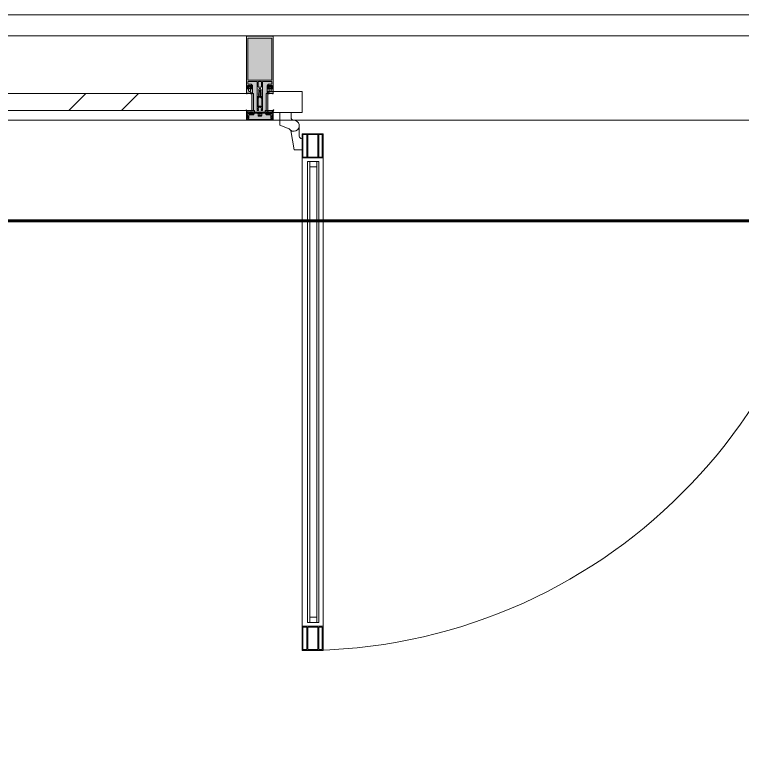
# Model space of a CAD drawing. Header units: millimetres. Extents: x -592259 to 288321, y -552984 to 293768.
# Drawn here: x 102748 to 104128, y 38580 to 39975 of the extents above; entities that cross this region are included whole.
import ezdxf

# ---------------------------------------------------------------- set-up
doc = ezdxf.new("R2010")
doc.units = ezdxf.units.MM
doc.linetypes.add('ADSK_Линия сетки', pattern=[2500, 2000, -250, 0, -250])
for name, color, linetype, lineweight in [('4.1) Штук. 3 вып', 6, 'Continuous', 60), ('4.1.1) Штук.  швы3 вып.', 6, 'Continuous', 60), ('A-DOOR-____-MCUT', 250, 'Continuous', 5), ('A-DOOR-____-OTLN', 250, 'Continuous', 5), ('A-FLOR-____-OTLN', 250, 'Continuous', 9), ('A-GLAZ-CURT-MCUT', 250, 'Continuous', 9), ('A-GLAZ-CURT-OTLN', 250, 'Continuous', 5), ('A-GLAZ-CWMG-MCUT', 250, 'Continuous', 9), ('A-GLAZ-CWMG-OTLN', 250, 'Continuous', 5), ('G-XREF-____-OTLN', 250, 'Continuous', 9), ('S-GRID-____-OTLN', 250, 'Continuous', 9)]:
    doc.layers.add(name, color=color, linetype=linetype, lineweight=lineweight)

# ---------------------------------------------------------------- blocks, each defined once
blk = doc.blocks.new('DRS_ДПУраспашная_2Ст_Прямоугольная - Н_ДО_1420х2400h 3-37074466-АР1_Маркировочный план 1 этажа С2и3')
at = {"layer": 'A-DOOR-____-MCUT'}
for p, q in [((-1020, -60), (-980, -60)), ((-1020, -1040), (-1020, -60)), ((-980, -60), (-980, -1040)), ((980, -60), (1020, -60)), ((980, -1040), (980, -60)), ((1020, -60), (1020, -1040)), ((-980, -1040), (-1020, -1040)), ((1020, -1040), (980, -1040))]:
    blk.add_line(p, q, dxfattribs=at)
at = {"layer": 'A-DOOR-____-OTLN'}
for p, q in [((-1061.9, -20), (-1040.9, -20)), ((-1061.9, -20), (-1061.9, -44.1)), ((-1040.9, -29.2), (-1040.9, -20)), ((1040.9, -29.2), (1040.9, -20)), ((1061.9, -20), (1040.9, -20)), ((1061.9, -20), (1061.9, -44.1)), ((-1044.3, -51), (-1061.9, -44.1)), ((-1041.3, -53.8), (-1034.6, -90.6)), ((-1025.2, -44.9), (-1025.2, -64.5)), ((1025.2, -44.9), (1025.2, -64.5)), ((1041.3, -53.8), (1034.6, -90.6)), ((1044.3, -51), (1061.9, -44.1)), ((-1020, -106), (-1020, -60)), ((-1020, -60), (-980, -60)), ((-1018.2, -104.3), (-1018.2, -61.7)), ((-1018.2, -61.7), (-1010.8, -61.7)), ((-1010.8, -61.7), (-1010.8, -104.3)), ((-1009, -104.3), (-1009, -61.7)), ((-1009, -61.7), (-989.8, -61.7)), ((-989.8, -61.7), (-989.8, -104.3)), ((-988, -104.3), (-988, -61.7)), ((-988, -61.7), (-982, -61.7)), ((-982, -61.7), (-982, -104.3)), ((-980, -60), (-980, -106)), ((980, -60), (980, -106)), ((1020, -60), (980, -60)), ((982, -61.7), (982, -104.3)), ((988, -61.7), (982, -61.7)), ((988, -104.3), (988, -61.7)), ((989.8, -61.7), (989.8, -104.3)), ((1009, -61.7), (989.8, -61.7)), ((1009, -104.3), (1009, -61.7)), ((1018.2, -61.7), (1010.8, -61.7)), ((1010.8, -61.7), (1010.8, -104.3)), ((1018.2, -104.3), (1018.2, -61.7)), ((1020, -106), (1020, -60)), ((-1020, -90.6), (-1034.6, -90.6)), ((1020, -90.6), (1034.6, -90.6)), ((-980, -106), (-1020, -106)), ((-1010.8, -104.3), (-1018.2, -104.3)), ((-989.8, -104.3), (-1009, -104.3)), ((-982, -104.3), (-988, -104.3)), ((980, -106), (1020, -106)), ((982, -104.3), (988, -104.3)), ((989.8, -104.3), (1009, -104.3)), ((1010.8, -104.3), (1018.2, -104.3)), ((-988, -113), (-1009.5, -113)), ((-1009.5, -113), (-1009.5, -987)), ((-1005.5, -987), (-1005.5, -113)), ((-1005.5, -123), (-992, -123)), ((-992, -987), (-992, -113)), ((-988, -987), (-988, -113)), ((988, -987), (988, -113)), ((988, -113), (1009.5, -113)), ((992, -987), (992, -113)), ((1005.5, -123), (992, -123)), ((1005.5, -987), (1005.5, -113)), ((1009.5, -113), (1009.5, -987)), ((-1009.5, -987), (-988, -987)), ((-1005.5, -977), (-992, -977)), ((1009.5, -987), (988, -987)), ((1005.5, -977), (992, -977)), ((-980, -994), (-1020, -994)), ((-1020, -1040), (-1020, -994)), ((-1018.2, -1038.3), (-1018.2, -995.7)), ((-1018.2, -995.7), (-1010.8, -995.7)), ((-1010.8, -995.7), (-1010.8, -1038.3)), ((-1009, -1038.3), (-1009, -995.7)), ((-1009, -995.7), (-989.8, -995.7)), ((-989.8, -995.7), (-989.8, -1038.3)), ((-988, -995.7), (-988, -1038.3)), ((-982, -995.7), (-988, -995.7)), ((-982, -1038.3), (-982, -995.7)), ((-980, -994), (-980, -1040)), ((980, -994), (1020, -994)), ((980, -994), (980, -1040)), ((982, -1038.3), (982, -995.7)), ((982, -995.7), (988, -995.7)), ((988, -995.7), (988, -1038.3)), ((989.8, -995.7), (989.8, -1038.3)), ((1009, -995.7), (989.8, -995.7)), ((1009, -1038.3), (1009, -995.7)), ((1018.2, -995.7), (1010.8, -995.7)), ((1010.8, -995.7), (1010.8, -1038.3)), ((1018.2, -1038.3), (1018.2, -995.7)), ((1020, -1040), (1020, -994)), ((-980, -1040), (-1020, -1040)), ((-1010.8, -1038.3), (-1018.2, -1038.3)), ((-989.8, -1038.3), (-1009, -1038.3)), ((-988, -1038.3), (-982, -1038.3)), ((980, -1040), (1020, -1040)), ((988, -1038.3), (982, -1038.3)), ((989.8, -1038.3), (1009, -1038.3)), ((1010.8, -1038.3), (1018.2, -1038.3))]:
    blk.add_line(p, q, dxfattribs=at)
for centre, radius, start, end in [((-1020, -20), 1020, 270, 0), ((1020, -20), 1020, 180, 270), ((-1035.7, -44.9), 10.5, 215.318, 90), ((-1035.7, -29.2), 5.18, 180, 270), ((1035.7, -44.9), 10.5, 90, 324.682), ((1035.7, -29.2), 5.18, 270, 0), ((-1020, -64.5), 5.18, 180, 270.1088), ((1020, -64.5), 5.18, 269.8912, 360)]:
    blk.add_arc(centre, radius, start, end, dxfattribs=at)
at = {"layer": 'A-GLAZ-CURT-MCUT', "lineweight": 5}
for p, q in [((-1020, 20), (-1085, 20)), ((-1085, 20), (-1085, -20)), ((-1020, -20), (-1020, 20)), ((1085, 20), (1020, 20)), ((1020, 20), (1020, -20)), ((1085, -20), (1085, 20)), ((-1085, -20), (-1020, -20)), ((1020, -20), (1085, -20))]:
    blk.add_line(p, q, dxfattribs=at)
blk = doc.blocks.new('Прямоугольный импост - 160_dwg-V4-АР1_Маркировочный план 1 этажа С2и3')
at = {"layer": 'G-XREF-____-OTLN'}
for p, q in [((227998.7, 194628.5), (227999.1, 194628.4)), ((228009.4, 194620.5), (228013.9, 194620.5)), ((228010.4, 194620.5), (228010.4, 194622.8)), ((228012.9, 194620.5), (228012.9, 194622.8)), ((228024.5, 194628.5), (228024.2, 194628.4))]:
    blk.add_line(p, q, dxfattribs=at)
at = {"layer": 'G-XREF-____-OTLN', "flags": 128}
for points in [[(227987.6, 194772.7), (227987.4, 194772.5), (227987.1, 194772.2), (227986.9, 194772), (227986.6, 194771.7)], [(227986.6, 194771.7), (227986.6, 194747), (227986.6, 194722.2), (227986.6, 194697.5), (227986.6, 194672.7)], [(228035.6, 194772.7), (228023.6, 194772.7), (228011.6, 194772.7), (227999.6, 194772.7), (227987.6, 194772.7)], [(228036.6, 194771.7), (228036.4, 194772), (228036.1, 194772.2), (228035.9, 194772.5), (228035.6, 194772.7)], [(228036.6, 194672.7), (228036.6, 194697.5), (228036.6, 194722.2), (228036.6, 194747), (228036.6, 194771.7)], [(227988.6, 194689), (227988.6, 194708.9), (227988.6, 194728.9), (227988.6, 194748.8), (227988.6, 194768.7)], [(227988.6, 194768.7), (228000.1, 194768.7), (228011.6, 194768.7), (228023.1, 194768.7), (228034.6, 194768.7)], [(228034.6, 194768.7), (228034.6, 194748.8), (228034.6, 194728.9), (228034.6, 194708.9), (228034.6, 194689)], [(228034.6, 194689), (228023.1, 194689), (228011.6, 194689), (228000.1, 194689), (227988.6, 194689)], [(227988.6, 194685.7), (227988.9, 194686), (227989.1, 194686.2), (227989.4, 194686.5), (227989.6, 194686.7)], [(227988.6, 194681.7), (227988.6, 194682.7), (227988.6, 194683.7), (227988.6, 194684.7), (227988.6, 194685.7)], [(227989.6, 194686.7), (227993.6, 194686.7), (227997.6, 194686.7), (228001.6, 194686.7), (228005.6, 194686.7)], [(228005.6, 194686.7), (228005.9, 194686.5), (228006.1, 194686.2), (228006.4, 194686), (228006.6, 194685.7)], [(228006.6, 194685.7), (228006.6, 194678.3), (228006.6, 194670.9), (228006.6, 194663.4), (228006.6, 194656)], [(228008.6, 194686.4), (228008.7, 194686.5), (228008.8, 194686.6), (228008.9, 194686.6), (228008.9, 194686.7)], [(228008.6, 194676.3), (228008.6, 194678.8), (228008.6, 194681.4), (228008.6, 194683.9), (228008.6, 194686.4)], [(228008.9, 194686.7), (228010.3, 194686.7), (228011.6, 194686.7), (228013, 194686.7), (228014.3, 194686.7)], [(228014.3, 194686.7), (228014.4, 194686.6), (228014.5, 194686.6), (228014.6, 194686.5), (228014.6, 194686.4)], [(228014.6, 194686.4), (228014.6, 194683.9), (228014.6, 194681.4), (228014.6, 194678.8), (228014.6, 194676.3)], [(228016.6, 194685.7), (228016.9, 194686), (228017.1, 194686.2), (228017.4, 194686.5), (228017.6, 194686.7)], [(228016.6, 194656), (228016.6, 194663.4), (228016.6, 194670.9), (228016.6, 194678.3), (228016.6, 194685.7)], [(228017.6, 194686.7), (228021.6, 194686.7), (228025.6, 194686.7), (228029.6, 194686.7), (228033.6, 194686.7)], [(228033.6, 194686.7), (228033.9, 194686.5), (228034.1, 194686.2), (228034.4, 194686), (228034.6, 194685.7)], [(228034.6, 194685.7), (228034.6, 194684.7), (228034.6, 194683.7), (228034.6, 194682.7), (228034.6, 194681.7)], [(227986.6, 194672.7), (227987.1, 194672.7), (227987.6, 194672.7), (227988.1, 194672.7), (227988.6, 194672.7)], [(227988.1, 194673.7), (227988.1, 194675), (227988.1, 194676.2), (227988.1, 194677.5), (227988.1, 194678.7)], [(227988.1, 194678.7), (227989.1, 194678.7), (227990, 194678.7), (227990.9, 194678.7), (227991.8, 194678.7)], [(227989.1, 194673.7), (227988.9, 194673.7), (227988.6, 194673.7), (227988.4, 194673.7), (227988.1, 194673.7)], [(227989.6, 194681.5), (227989.4, 194681.6), (227989.1, 194681.6), (227988.9, 194681.7), (227988.6, 194681.7)], [(227988.6, 194672.7), (227988.8, 194672.8), (227988.9, 194673), (227989, 194673.1), (227989.1, 194673.2)], [(227989.1, 194673.2), (227989.1, 194673.3), (227989.1, 194673.5), (227989.1, 194673.6), (227989.1, 194673.7)], [(227989.9, 194681.7), (227989.8, 194681.7), (227989.7, 194681.6), (227989.7, 194681.6), (227989.6, 194681.5)], [(227994.4, 194681.7), (227993.3, 194681.7), (227992.2, 194681.7), (227991, 194681.7), (227989.9, 194681.7)], [(227991.8, 194678.7), (227991.9, 194678.8), (227992, 194678.9), (227992.1, 194678.9), (227992.1, 194679)], [(227992.1, 194679), (227992.2, 194678.9), (227992.3, 194678.9), (227992.4, 194678.8), (227992.4, 194678.7)], [(227992.4, 194678.7), (227993.4, 194678.7), (227994.3, 194678.7), (227995.2, 194678.7), (227996.1, 194678.7)], [(227994.6, 194681.7), (227994.6, 194681.7), (227994.5, 194681.7), (227994.5, 194681.7), (227994.4, 194681.7)], [(227997, 194679.9), (227996.4, 194680.3), (227995.8, 194680.8), (227995.2, 194681.2), (227994.6, 194681.7)], [(227996.1, 194673.7), (227995.9, 194673.7), (227995.6, 194673.7), (227995.4, 194673.7), (227995.1, 194673.7)], [(227995.1, 194673.7), (227995.1, 194673.6), (227995.1, 194673.5), (227995.1, 194673.3), (227995.1, 194673.2)], [(227995.1, 194673.2), (227995.3, 194673.1), (227995.4, 194673), (227995.5, 194672.8), (227995.6, 194672.7)], [(227995.6, 194672.7), (227996.1, 194672.7), (227996.6, 194672.7), (227997.1, 194672.7), (227997.6, 194672.7)], [(227996.1, 194678.7), (227996.1, 194677.5), (227996.1, 194676.2), (227996.1, 194675), (227996.1, 194673.7)], [(227997.6, 194678.7), (227997.5, 194679), (227997.3, 194679.3), (227997.2, 194679.6), (227997, 194679.9)], [(227997.6, 194672.7), (227997.6, 194674.2), (227997.6, 194675.7), (227997.6, 194677.2), (227997.6, 194678.7)], [(228008.9, 194676), (228008.9, 194676.1), (228008.8, 194676.2), (228008.7, 194676.2), (228008.6, 194676.3)], [(228014.3, 194676), (228013, 194676), (228011.6, 194676), (228010.3, 194676), (228008.9, 194676)], [(228009.1, 194671.1), (228009.3, 194671.2), (228009.4, 194671.3), (228009.6, 194671.4), (228009.8, 194671.5)], [(228009.8, 194671.5), (228010, 194671.9), (228010.3, 194672.3), (228010.5, 194672.8), (228010.8, 194673.2)], [(228010.8, 194673.2), (228011.2, 194673.2), (228011.6, 194673.2), (228012.1, 194673.2), (228012.5, 194673.2)], [(228012.5, 194673.2), (228012.8, 194672.7), (228013.1, 194672.2), (228013.3, 194671.7), (228013.6, 194671.3)], [(228013.6, 194671.3), (228013.6, 194671.1), (228013.6, 194670.9), (228013.6, 194670.7), (228013.6, 194670.5)], [(228014.6, 194676.3), (228014.6, 194676.2), (228014.5, 194676.2), (228014.4, 194676.1), (228014.3, 194676)], [(228026.2, 194679.9), (228026.1, 194679.6), (228025.9, 194679.3), (228025.8, 194679), (228025.6, 194678.7)], [(228025.6, 194678.7), (228025.6, 194677.2), (228025.6, 194675.7), (228025.6, 194674.2), (228025.6, 194672.7)], [(228025.6, 194672.7), (228026.1, 194672.7), (228026.6, 194672.7), (228027.1, 194672.7), (228027.6, 194672.7)], [(228028.7, 194681.7), (228028, 194681.2), (228027.4, 194680.8), (228026.8, 194680.3), (228026.2, 194679.9)], [(228027.1, 194673.7), (228027.1, 194675), (228027.1, 194676.2), (228027.1, 194677.5), (228027.1, 194678.7)], [(228027.1, 194678.7), (228028.1, 194678.7), (228029, 194678.7), (228029.9, 194678.7), (228030.8, 194678.7)], [(228028.1, 194673.7), (228027.9, 194673.7), (228027.6, 194673.7), (228027.4, 194673.7), (228027.1, 194673.7)], [(228027.6, 194672.7), (228027.8, 194672.8), (228027.9, 194673), (228028, 194673.1), (228028.1, 194673.2)], [(228028.1, 194673.2), (228028.1, 194673.3), (228028.1, 194673.5), (228028.1, 194673.6), (228028.1, 194673.7)], [(228028.8, 194681.7), (228028.8, 194681.7), (228028.7, 194681.7), (228028.7, 194681.7), (228028.7, 194681.7)], [(228033.4, 194681.7), (228032.2, 194681.7), (228031.1, 194681.7), (228030, 194681.7), (228028.8, 194681.7)], [(228030.8, 194678.7), (228030.9, 194678.8), (228031, 194678.9), (228031.1, 194678.9), (228031.1, 194679)], [(228031.1, 194679), (228031.2, 194678.9), (228031.3, 194678.9), (228031.4, 194678.8), (228031.4, 194678.7)], [(228031.4, 194678.7), (228032.4, 194678.7), (228033.3, 194678.7), (228034.2, 194678.7), (228035.1, 194678.7)], [(228033.7, 194681.5), (228033.6, 194681.6), (228033.5, 194681.6), (228033.5, 194681.7), (228033.4, 194681.7)], [(228034.6, 194681.7), (228034.4, 194681.7), (228034.1, 194681.6), (228033.9, 194681.6), (228033.7, 194681.5)], [(228035.1, 194673.7), (228034.9, 194673.7), (228034.6, 194673.7), (228034.4, 194673.7), (228034.1, 194673.7)], [(228034.1, 194673.7), (228034.1, 194673.6), (228034.1, 194673.5), (228034.1, 194673.3), (228034.1, 194673.2)], [(228034.1, 194673.2), (228034.3, 194673.1), (228034.4, 194673), (228034.5, 194672.8), (228034.6, 194672.7)], [(228034.6, 194672.7), (228035.1, 194672.7), (228035.6, 194672.7), (228036.1, 194672.7), (228036.6, 194672.7)], [(228035.1, 194678.7), (228035.1, 194677.5), (228035.1, 194676.2), (228035.1, 194675), (228035.1, 194673.7)], [(227999.6, 194631.5), (227999.6, 194663.5), (227986.6, 194663.5)], [(228009.6, 194670.8), (228009.5, 194670.9), (228009.4, 194671), (228009.3, 194671), (228009.1, 194671.1)], [(228009.1, 194669.3), (228009.3, 194669.4), (228009.4, 194669.5), (228009.5, 194669.5), (228009.6, 194669.6)], [(228009.6, 194669), (228009.5, 194669.1), (228009.4, 194669.2), (228009.3, 194669.2), (228009.1, 194669.3)], [(228009.1, 194667.5), (228009.3, 194667.6), (228009.4, 194667.7), (228009.5, 194667.7), (228009.6, 194667.8)], [(228009.6, 194667.2), (228009.5, 194667.3), (228009.4, 194667.4), (228009.3, 194667.4), (228009.1, 194667.5)], [(228009.1, 194665.7), (228009.3, 194665.8), (228009.4, 194665.9), (228009.5, 194665.9), (228009.6, 194666)], [(228009.6, 194665.4), (228009.5, 194665.5), (228009.4, 194665.6), (228009.3, 194665.6), (228009.1, 194665.7)], [(228009.1, 194663.9), (228009.3, 194664), (228009.4, 194664.1), (228009.5, 194664.1), (228009.6, 194664.2)], [(228009.6, 194663.6), (228009.5, 194663.7), (228009.4, 194663.8), (228009.3, 194663.8), (228009.1, 194663.9)], [(228009.1, 194662.1), (228009.3, 194662.2), (228009.4, 194662.3), (228009.5, 194662.3), (228009.6, 194662.4)], [(228009.6, 194661.8), (228009.5, 194661.9), (228009.4, 194662), (228009.3, 194662), (228009.1, 194662.1)], [(228009.1, 194660.3), (228009.3, 194660.4), (228009.4, 194660.5), (228009.5, 194660.5), (228009.6, 194660.6)], [(228009.6, 194660), (228009.5, 194660.1), (228009.4, 194660.2), (228009.3, 194660.2), (228009.1, 194660.3)], [(228009.1, 194658.5), (228009.3, 194658.6), (228009.4, 194658.7), (228009.5, 194658.7), (228009.6, 194658.8)], [(228009.6, 194658.2), (228009.5, 194658.3), (228009.4, 194658.4), (228009.3, 194658.4), (228009.1, 194658.5)], [(228009.6, 194669.6), (228009.6, 194669.9), (228009.6, 194670.2), (228009.6, 194670.5), (228009.6, 194670.8)], [(228009.6, 194667.8), (228009.6, 194668.1), (228009.6, 194668.4), (228009.6, 194668.7), (228009.6, 194669)], [(228009.6, 194666), (228009.6, 194666.3), (228009.6, 194666.6), (228009.6, 194666.9), (228009.6, 194667.2)], [(228009.6, 194664.2), (228009.6, 194664.5), (228009.6, 194664.8), (228009.6, 194665.1), (228009.6, 194665.4)], [(228009.6, 194662.4), (228009.6, 194662.7), (228009.6, 194663), (228009.6, 194663.3), (228009.6, 194663.6)], [(228009.6, 194660.6), (228009.6, 194660.9), (228009.6, 194661.2), (228009.6, 194661.5), (228009.6, 194661.8)], [(228009.6, 194658.8), (228009.6, 194659.1), (228009.6, 194659.4), (228009.6, 194659.7), (228009.6, 194660)], [(228009.6, 194657), (228009.6, 194657.3), (228009.6, 194657.6), (228009.6, 194657.9), (228009.6, 194658.2)], [(228013.6, 194670.5), (228013.8, 194670.4), (228013.9, 194670.4), (228014, 194670.3), (228014.1, 194670.2)], [(228014.1, 194670.2), (228014, 194670.1), (228013.9, 194670.1), (228013.8, 194670), (228013.6, 194669.9)], [(228013.6, 194669.9), (228013.6, 194669.6), (228013.6, 194669.3), (228013.6, 194669), (228013.6, 194668.7)], [(228013.6, 194668.7), (228013.8, 194668.6), (228013.9, 194668.6), (228014, 194668.5), (228014.1, 194668.4)], [(228014.1, 194668.4), (228014, 194668.3), (228013.9, 194668.3), (228013.8, 194668.2), (228013.6, 194668.1)], [(228013.6, 194668.1), (228013.6, 194667.8), (228013.6, 194667.5), (228013.6, 194667.2), (228013.6, 194666.9)], [(228013.6, 194666.9), (228013.8, 194666.8), (228013.9, 194666.8), (228014, 194666.7), (228014.1, 194666.6)], [(228014.1, 194666.6), (228014, 194666.5), (228013.9, 194666.5), (228013.8, 194666.4), (228013.6, 194666.3)], [(228013.6, 194666.3), (228013.6, 194666), (228013.6, 194665.7), (228013.6, 194665.4), (228013.6, 194665.1)], [(228013.6, 194665.1), (228013.8, 194665), (228013.9, 194665), (228014, 194664.9), (228014.1, 194664.8)], [(228014.1, 194664.8), (228014, 194664.7), (228013.9, 194664.7), (228013.8, 194664.6), (228013.6, 194664.5)], [(228013.6, 194664.5), (228013.6, 194664.2), (228013.6, 194663.9), (228013.6, 194663.6), (228013.6, 194663.3)], [(228013.6, 194663.3), (228013.8, 194663.2), (228013.9, 194663.2), (228014, 194663.1), (228014.1, 194663)], [(228014.1, 194663), (228014, 194662.9), (228013.9, 194662.9), (228013.8, 194662.8), (228013.6, 194662.7)], [(228013.6, 194662.7), (228013.6, 194662.4), (228013.6, 194662.1), (228013.6, 194661.8), (228013.6, 194661.5)], [(228013.6, 194661.5), (228013.8, 194661.4), (228013.9, 194661.4), (228014, 194661.3), (228014.1, 194661.2)], [(228014.1, 194661.2), (228014, 194661.1), (228013.9, 194661.1), (228013.8, 194661), (228013.6, 194660.9)], [(228013.6, 194660.9), (228013.6, 194660.6), (228013.6, 194660.3), (228013.6, 194660), (228013.6, 194659.7)], [(228013.6, 194659.7), (228013.8, 194659.6), (228013.9, 194659.6), (228014, 194659.5), (228014.1, 194659.4)], [(228014.1, 194659.4), (228014, 194659.3), (228013.9, 194659.3), (228013.8, 194659.2), (228013.6, 194659.1)], [(228013.6, 194659.1), (228013.6, 194658.8), (228013.6, 194658.5), (228013.6, 194658.2), (228013.6, 194657.9)], [(228013.6, 194657.9), (228013.8, 194657.8), (228013.9, 194657.8), (228014, 194657.7), (228014.1, 194657.6)], [(228014.1, 194657.6), (228014.1, 194657.4), (228014.1, 194657.2), (228014.1, 194656.9), (228014.1, 194656.7)], [(228036.6, 194663.5), (228023.6, 194663.5), (228023.6, 194631.5)], [(228006.6, 194656), (228006.7, 194655.9), (228006.8, 194655.9), (228006.9, 194655.8), (228006.9, 194655.7)], [(228006.9, 194655.7), (228007.2, 194655.7), (228007.5, 194655.7), (228007.8, 194655.7), (228008.1, 194655.7)], [(228008.1, 194655.7), (228008.4, 194656), (228008.6, 194656.2), (228008.9, 194656.5), (228009.1, 194656.7)], [(228009.1, 194656.7), (228009.3, 194656.8), (228009.4, 194656.9), (228009.5, 194656.9), (228009.6, 194657)], [(228014.1, 194656.7), (228014.4, 194656.5), (228014.6, 194656.2), (228014.9, 194656), (228015.1, 194655.7)], [(228015.1, 194655.7), (228015.4, 194655.7), (228015.7, 194655.7), (228016, 194655.7), (228016.3, 194655.7)], [(228016.3, 194655.7), (228016.4, 194655.8), (228016.5, 194655.9), (228016.6, 194655.9), (228016.6, 194656)], [(227989.4, 194631.5), (227988.9, 194631.5), (227988.4, 194630.5), (227987.9, 194630.5), (227985.8, 194633), (227985.4, 194632.6), (227986.6, 194628.9), (227986.6, 194628.8), (227987, 194628.4), (227990.8, 194628.4), (227991.1, 194628.5), (227991.8, 194628.3), (227991.8, 194627.1), (227991.6, 194626.9), (227991.4, 194626.9), (227991.3, 194626.5), (227992.5, 194625.3), (227992.9, 194625.2), (227997, 194625.2), (227997.4, 194625.3), (227998.6, 194626.5), (227998.4, 194626.9), (227998.2, 194626.9), (227998, 194627.1), (227998, 194628.3)], [(228001.3, 194628.4), (228001.6, 194628.7), (228001.6, 194631.1), (228001.6, 194631.3), (228001.4, 194631.5), (228000.9, 194631.5), (228000.4, 194630.8), (227999.9, 194630.8), (227999.4, 194631.5), (227998.9, 194631.5), (227998.4, 194630.8), (227997.9, 194630.8), (227997.4, 194631.5), (227996.9, 194631.5), (227996.4, 194630.8), (227995.9, 194630.8), (227995.4, 194631.5), (227994.9, 194631.5), (227994.4, 194630.8), (227993.9, 194630.8), (227993.4, 194631.5), (227992.9, 194631.5), (227992.4, 194630.8), (227991.9, 194630.8), (227991.4, 194631.5), (227990.9, 194631.5), (227990.4, 194630.8), (227989.9, 194630.8), (227989.4, 194631.5)], [(228021.9, 194628.4), (228021.6, 194628.7), (228021.6, 194631.1), (228021.7, 194631.3), (228021.9, 194631.5), (228022.4, 194631.5), (228022.9, 194630.8), (228023.4, 194630.8), (228023.9, 194631.5), (228024.4, 194631.5), (228024.9, 194630.8), (228025.4, 194630.8), (228025.9, 194631.5), (228026.4, 194631.5), (228026.9, 194630.8), (228027.4, 194630.8), (228027.9, 194631.5), (228028.4, 194631.5), (228028.9, 194630.8), (228029.4, 194630.8), (228029.9, 194631.5), (228030.4, 194631.5), (228030.9, 194630.8), (228031.4, 194630.8), (228031.9, 194631.5), (228032.4, 194631.5), (228032.9, 194630.8), (228033.4, 194630.8), (228033.9, 194631.5)], [(228033.9, 194631.5), (228034.4, 194631.5), (228034.9, 194630.5), (228035.4, 194630.5), (228037.4, 194633), (228037.9, 194632.6), (228036.6, 194628.9), (228036.6, 194628.8), (228036.2, 194628.4), (228032.5, 194628.4), (228032.1, 194628.5), (228031.4, 194628.3), (228031.4, 194627.1), (228031.6, 194626.9), (228031.8, 194626.9), (228032, 194626.5), (228030.8, 194625.3), (228030.4, 194625.2), (228026.3, 194625.2), (228025.9, 194625.3), (228024.7, 194626.5), (228024.8, 194626.9), (228025, 194626.9), (228025.2, 194627.1), (228025.2, 194628.3)], [(227987.4, 194628.4), (227987.2, 194628.3), (227987, 194628.3), (227986.8, 194628.2), (227986.6, 194628.2)], [(227986.6, 194628.2), (227986.6, 194624.8), (227986.6, 194621.4), (227986.6, 194618), (227986.6, 194614.6)], [(227989, 194625.3), (227988.6, 194626), (227988.2, 194626.8), (227987.8, 194627.6), (227987.4, 194628.4)], [(227987.9, 194628.4), (227987.9, 194628.3), (227987.8, 194628.2), (227987.7, 194628.1), (227987.7, 194627.9)], [(227987.7, 194627.9), (227988, 194627.2), (227988.4, 194626.5), (227988.7, 194625.8), (227989.1, 194625)], [(227991.4, 194628.4), (227990.6, 194628.4), (227989.7, 194628.4), (227988.8, 194628.4), (227987.9, 194628.4)], [(227987.9, 194623.2), (227988.2, 194623.5), (227988.4, 194623.8), (227988.7, 194624.1), (227988.9, 194624.4)], [(227987.9, 194617.7), (227987.9, 194619.1), (227987.9, 194620.4), (227987.9, 194621.8), (227987.9, 194623.2)], [(227988.2, 194617.4), (227988.2, 194617.5), (227988.1, 194617.5), (227988, 194617.6), (227987.9, 194617.7)], [(227987.9, 194615.8), (227988, 194615.9), (227988.1, 194615.9), (227988.2, 194616), (227988.2, 194616.1)], [(227987.9, 194614.7), (227987.9, 194615), (227987.9, 194615.2), (227987.9, 194615.5), (227987.9, 194615.8)], [(227989, 194624.2), (227988.8, 194623.9), (227988.6, 194623.6), (227988.4, 194623.3), (227988.2, 194623)], [(227988.2, 194623), (227988.2, 194623), (227988.2, 194622.9), (227988.2, 194622.8), (227988.2, 194622.8)], [(227988.2, 194622.8), (227988.6, 194621.6), (227989.1, 194620.5), (227989.5, 194619.3), (227990, 194618.2)], [(227990.6, 194617.4), (227990, 194617.4), (227989.4, 194617.4), (227988.8, 194617.4), (227988.2, 194617.4)], [(227988.2, 194616.1), (227988.8, 194616.1), (227989.4, 194616.1), (227990, 194616.1), (227990.6, 194616.1)], [(227988.9, 194624.4), (227989, 194624.6), (227989, 194624.8), (227989, 194625), (227989, 194625.3)], [(227989.1, 194625), (227989, 194624.8), (227989, 194624.6), (227989, 194624.4), (227989, 194624.2)], [(227990, 194618.2), (227990.2, 194618.2), (227990.4, 194618.3), (227990.7, 194618.3), (227990.9, 194618.4)], [(227990.9, 194617.1), (227990.9, 194617.2), (227990.8, 194617.2), (227990.7, 194617.3), (227990.6, 194617.4)], [(227990.6, 194616.1), (227990.7, 194616.2), (227990.8, 194616.2), (227990.9, 194616.3), (227990.9, 194616.4)], [(227990.9, 194625.7), (227990.9, 194626.1), (227990.9, 194626.5), (227990.9, 194627), (227990.9, 194627.4)], [(227990.9, 194627.4), (227991.2, 194627.4), (227991.4, 194627.4), (227991.7, 194627.4), (227991.9, 194627.4)], [(227991.9, 194624.7), (227991.7, 194624.9), (227991.4, 194625.2), (227991.2, 194625.4), (227990.9, 194625.7)], [(227990.9, 194622.7), (227991.1, 194622.8), (227991.2, 194622.9), (227991.3, 194623.1), (227991.4, 194623.2)], [(227990.9, 194618.4), (227990.9, 194619.5), (227990.9, 194620.5), (227990.9, 194621.6), (227990.9, 194622.7)], [(227990.9, 194616.4), (227990.9, 194616.6), (227990.9, 194616.7), (227990.9, 194616.9), (227990.9, 194617.1)], [(227991.9, 194627.9), (227991.8, 194628), (227991.7, 194628.1), (227991.6, 194628.3), (227991.4, 194628.4)], [(227991.4, 194623.2), (227993.4, 194623.2), (227995.4, 194623.2), (227997.4, 194623.2), (227999.4, 194623.2)], [(227991.9, 194627.4), (227991.9, 194627.5), (227991.9, 194627.6), (227991.9, 194627.8), (227991.9, 194627.9)], [(227998.6, 194624.7), (227997, 194624.7), (227995.3, 194624.7), (227993.6, 194624.7), (227991.9, 194624.7)], [(227998.4, 194628.4), (227998.3, 194628.3), (227998.2, 194628.1), (227998.1, 194628), (227997.9, 194627.9)], [(227997.9, 194627.9), (227997.9, 194627.8), (227997.9, 194627.6), (227997.9, 194627.5), (227997.9, 194627.4)], [(227997.9, 194627.4), (227998.2, 194627.4), (227998.4, 194627.4), (227998.7, 194627.4), (227998.9, 194627.4)], [(228024.8, 194628.4), (228018.2, 194628.4), (228011.6, 194628.4), (228005, 194628.4), (227998.4, 194628.4)], [(227998.9, 194625), (227998.9, 194624.9), (227998.8, 194624.8), (227998.7, 194624.8), (227998.6, 194624.7)], [(227998.9, 194627.4), (227998.9, 194626.8), (227998.9, 194626.2), (227998.9, 194625.6), (227998.9, 194625)], [(227999.4, 194623.2), (227999.7, 194623.4), (227999.9, 194623.7), (228000.2, 194623.9), (228000.4, 194624.2)], [(228000.4, 194625.4), (228000.7, 194625.6), (228000.9, 194625.9), (228001.2, 194626.1), (228001.4, 194626.4)], [(228000.4, 194624.2), (228000.4, 194624.5), (228000.4, 194624.8), (228000.4, 194625.1), (228000.4, 194625.4)], [(228001.4, 194626.4), (228003.9, 194626.4), (228006.4, 194626.4), (228008.9, 194626.4), (228011.3, 194626.4)], [(228015.1, 194621.7), (228015.1, 194625.5), (228008.2, 194625.5), (228008.2, 194621.7)], [(228014.1, 194620.5), (228014.1, 194622.8), (228011.6, 194623.8), (228009.2, 194622.8), (228009.2, 194620.5)], [(228011.3, 194626.4), (228011.4, 194626.5), (228011.5, 194626.5), (228011.6, 194626.6), (228011.6, 194626.7)], [(228011.6, 194626.7), (228011.7, 194626.6), (228011.8, 194626.5), (228011.9, 194626.5), (228011.9, 194626.4)], [(228011.9, 194626.4), (228014.4, 194626.4), (228016.9, 194626.4), (228019.4, 194626.4), (228021.8, 194626.4)], [(228021.8, 194626.4), (228022.1, 194626.1), (228022.3, 194625.9), (228022.6, 194625.6), (228022.8, 194625.4)], [(228022.8, 194625.4), (228022.8, 194625.1), (228022.8, 194624.8), (228022.8, 194624.5), (228022.8, 194624.2)], [(228022.8, 194624.2), (228023.1, 194623.9), (228023.3, 194623.7), (228023.6, 194623.4), (228023.8, 194623.2)], [(228023.8, 194623.2), (228025.8, 194623.2), (228027.8, 194623.2), (228029.8, 194623.2), (228031.8, 194623.2)], [(228024.3, 194625), (228024.3, 194625.6), (228024.3, 194626.2), (228024.3, 194626.8), (228024.3, 194627.4)], [(228024.3, 194627.4), (228024.6, 194627.4), (228024.8, 194627.4), (228025.1, 194627.4), (228025.3, 194627.4)], [(228024.6, 194624.7), (228024.6, 194624.8), (228024.5, 194624.8), (228024.4, 194624.9), (228024.3, 194625)], [(228031.3, 194624.7), (228029.7, 194624.7), (228028, 194624.7), (228026.3, 194624.7), (228024.6, 194624.7)], [(228025.3, 194627.9), (228025.2, 194628), (228025.1, 194628.1), (228025, 194628.3), (228024.8, 194628.4)], [(228025.3, 194627.4), (228025.3, 194627.5), (228025.3, 194627.6), (228025.3, 194627.8), (228025.3, 194627.9)], [(228031.8, 194628.4), (228031.7, 194628.3), (228031.6, 194628.1), (228031.5, 194628), (228031.3, 194627.9)], [(228031.3, 194627.9), (228031.3, 194627.8), (228031.3, 194627.6), (228031.3, 194627.5), (228031.3, 194627.4)], [(228031.3, 194627.4), (228031.6, 194627.4), (228031.8, 194627.4), (228032.1, 194627.4), (228032.3, 194627.4)], [(228032.3, 194625.7), (228032.1, 194625.4), (228031.8, 194625.2), (228031.6, 194624.9), (228031.3, 194624.7)], [(228035.3, 194628.4), (228034.5, 194628.4), (228033.6, 194628.4), (228032.7, 194628.4), (228031.8, 194628.4)], [(228031.8, 194623.2), (228032, 194623.1), (228032.1, 194622.9), (228032.2, 194622.8), (228032.3, 194622.7)], [(228032.3, 194627.4), (228032.3, 194627), (228032.3, 194626.5), (228032.3, 194626.1), (228032.3, 194625.7)], [(228032.3, 194622.7), (228032.3, 194621.6), (228032.3, 194620.5), (228032.3, 194619.5), (228032.3, 194618.4)], [(228032.3, 194618.4), (228032.6, 194618.3), (228032.8, 194618.3), (228033.1, 194618.2), (228033.3, 194618.2)], [(228032.6, 194617.4), (228032.6, 194617.3), (228032.5, 194617.2), (228032.4, 194617.2), (228032.3, 194617.1)], [(228032.3, 194617.1), (228032.3, 194616.9), (228032.3, 194616.7), (228032.3, 194616.6), (228032.3, 194616.4)], [(228032.3, 194616.4), (228032.4, 194616.3), (228032.5, 194616.2), (228032.6, 194616.2), (228032.6, 194616.1)], [(228035, 194617.4), (228034.4, 194617.4), (228033.8, 194617.4), (228033.2, 194617.4), (228032.6, 194617.4)], [(228032.6, 194616.1), (228033.2, 194616.1), (228033.8, 194616.1), (228034.4, 194616.1), (228035, 194616.1)], [(228033.3, 194618.2), (228033.7, 194619.3), (228034.2, 194620.5), (228034.7, 194621.6), (228035.1, 194622.8)], [(228035.9, 194628.4), (228035.5, 194627.6), (228035, 194626.8), (228034.6, 194626), (228034.2, 194625.3)], [(228034.2, 194625), (228034.6, 194625.8), (228034.9, 194626.5), (228035.3, 194627.2), (228035.6, 194627.9)], [(228034.2, 194625.3), (228034.2, 194625), (228034.3, 194624.8), (228034.3, 194624.6), (228034.3, 194624.4)], [(228034.3, 194624.2), (228034.3, 194624.4), (228034.2, 194624.6), (228034.2, 194624.8), (228034.2, 194625)], [(228034.3, 194624.4), (228034.6, 194624.1), (228034.8, 194623.8), (228035.1, 194623.5), (228035.3, 194623.2)], [(228035.1, 194623), (228034.9, 194623.3), (228034.7, 194623.6), (228034.5, 194623.9), (228034.3, 194624.2)], [(228035.3, 194617.7), (228035.3, 194617.6), (228035.2, 194617.5), (228035.1, 194617.5), (228035, 194617.4)], [(228035, 194616.1), (228035.1, 194616), (228035.2, 194615.9), (228035.3, 194615.9), (228035.3, 194615.8)], [(228035.1, 194622.8), (228035.1, 194622.8), (228035.1, 194622.9), (228035.1, 194623), (228035.1, 194623)], [(228035.6, 194627.9), (228035.5, 194628.1), (228035.5, 194628.2), (228035.4, 194628.3), (228035.3, 194628.4)], [(228035.3, 194623.2), (228035.3, 194621.8), (228035.3, 194620.4), (228035.3, 194619.1), (228035.3, 194617.7)], [(228035.3, 194615.8), (228035.3, 194615.5), (228035.3, 194615.2), (228035.3, 194615), (228035.3, 194614.7)], [(228036.6, 194628.2), (228036.4, 194628.2), (228036.3, 194628.3), (228036.1, 194628.3), (228035.9, 194628.4)], [(228036.6, 194614.6), (228036.6, 194618), (228036.6, 194621.4), (228036.6, 194624.8), (228036.6, 194628.2)], [(227986.6, 194614.6), (227987, 194614.2), (227987.4, 194613.8), (227987.8, 194613.5), (227988.1, 194613.1)], [(227988.2, 194614.4), (227988.2, 194614.5), (227988.1, 194614.5), (227988, 194614.6), (227987.9, 194614.7)], [(227988.1, 194613.1), (227999.9, 194613.1), (228011.6, 194613.1), (228023.4, 194613.1), (228035.1, 194613.1)], [(228035, 194614.4), (228023.3, 194614.4), (228011.6, 194614.4), (227999.9, 194614.4), (227988.2, 194614.4)], [(228035.3, 194614.7), (228035.3, 194614.6), (228035.2, 194614.5), (228035.1, 194614.5), (228035, 194614.4)], [(228035.1, 194613.1), (228035.5, 194613.5), (228035.9, 194613.8), (228036.3, 194614.2), (228036.6, 194614.6)]]:
    blk.add_lwpolyline(points, dxfattribs=at)
for points in [[(227994.4, 194665.7), (227996.4, 194664.7), (227996.5, 194664.7), (227997.3, 194664.7), (227997.6, 194665), (227997.6, 194674.5), (227997.4, 194674.7), (227996.3, 194674.7), (227995.9, 194674.6), (227995.2, 194674.8), (227995.2, 194676), (227995.4, 194676.2), (227995.6, 194676.2), (227995.8, 194676.6), (227994.6, 194677.8), (227994.2, 194677.9), (227990.1, 194677.9), (227989.7, 194677.8), (227988.5, 194676.6), (227988.6, 194676.2), (227988.8, 194676.2), (227989, 194676), (227989, 194674.8), (227988.3, 194674.6), (227988, 194674.7), (227986.8, 194674.7), (227986.6, 194674.5), (227986.6, 194663.3), (227987.1, 194663.1), (227988.4, 194664.3), (227988.8, 194664.3), (227989.3, 194663.5), (227989.8, 194663.5), (227990.3, 194664.3), (227990.8, 194664.3), (227991.3, 194663.5), (227991.8, 194663.5), (227992.3, 194664.3), (227992.7, 194664.4), (227994.5, 194663.3), (227995.9, 194662.3), (227996.4, 194663.1), (227994, 194665.2)], [(227993.1, 194667.4), (227994.1, 194668.4), (227994.1, 194672), (227993.1, 194673), (227991.1, 194673), (227990.1, 194672), (227990.1, 194668.4), (227991.1, 194667.4)], [(227990.8, 194676.9), (227990.3, 194676.4), (227990.3, 194675.2), (227990.8, 194674.7), (227993.4, 194674.7), (227993.9, 194675.2), (227993.9, 194676.4), (227993.4, 194676.9)], [(227990.3, 194675.2), (227990.3, 194676.4), (227990.8, 194676.9), (227993.4, 194676.9), (227993.9, 194676.4), (227993.9, 194675.2), (227993.4, 194674.7), (227990.8, 194674.7)], [(228028.9, 194665.7), (228026.9, 194664.7), (228026.7, 194664.7), (228025.9, 194664.7), (228025.6, 194665), (228025.6, 194674.5), (228025.8, 194674.7), (228027, 194674.7), (228027.3, 194674.6), (228028, 194674.8), (228028, 194676), (228027.8, 194676.2), (228027.6, 194676.2), (228027.5, 194676.6), (228028.7, 194677.8), (228029.1, 194677.9), (228033.2, 194677.9), (228033.6, 194677.8), (228034.8, 194676.6), (228034.6, 194676.2), (228034.4, 194676.2), (228034.2, 194676), (228034.2, 194674.8), (228034.9, 194674.6), (228035.3, 194674.7), (228036.4, 194674.7), (228036.6, 194674.5), (228036.6, 194663.3), (228036.1, 194663.1), (228034.9, 194664.3), (228034.4, 194664.3), (228033.9, 194663.5), (228033.4, 194663.5), (228032.9, 194664.3), (228032.4, 194664.3), (228031.9, 194663.5), (228031.4, 194663.5), (228030.9, 194664.3), (228030.6, 194664.4), (228028.8, 194663.3), (228027.4, 194662.3), (228026.9, 194663.1), (228029.2, 194665.2)], [(228030.1, 194667.4), (228029.1, 194668.4), (228029.1, 194672), (228030.1, 194673), (228032.1, 194673), (228033.1, 194672), (228033.1, 194668.4), (228032.1, 194667.4)], [(228032.9, 194675.2), (228032.9, 194676.4), (228032.4, 194676.9), (228029.8, 194676.9), (228029.3, 194676.4), (228029.3, 194675.2), (228029.8, 194674.7), (228032.4, 194674.7)], [(228009.7, 194658.9), (228009.2, 194657.8), (228008.7, 194657.3), (228008.5, 194657.2), (228008.1, 194657.2), (228008.1, 194657.5), (228007.9, 194657.7), (228006.8, 194657.7), (228006.6, 194657.5), (228006.6, 194632.2), (228007.1, 194631.7), (228008.6, 194631.7), (228009.1, 194632.2), (228009.1, 194633), (228008.9, 194633.2), (228008.3, 194633.2), (228008.1, 194633.4), (228008.1, 194635.2), (228008.4, 194635.9), (228010.9, 194638.4), (228012.3, 194638.4), (228014.8, 194635.9), (228015.1, 194635.2), (228015.1, 194633.4), (228014.9, 194633.2), (228014.3, 194633.2), (228014.1, 194633), (228014.1, 194632.2), (228014.6, 194631.7), (228016.1, 194631.7), (228016.6, 194632.2), (228016.6, 194657.5), (228016.4, 194657.7), (228015.3, 194657.7), (228015.1, 194657.5), (228015.1, 194657.2), (228014.7, 194657.2), (228014.6, 194657.3), (228014, 194657.8), (228013.6, 194658.9), (228013.7, 194663.9), (228013.8, 194663.9), (228013.8, 194664.3), (228013.7, 194664.4), (228013.7, 194665.2), (228012.6, 194669), (228012.5, 194669.2), (228010.8, 194669.2), (228010.7, 194669), (228009.6, 194665.2), (228009.6, 194664.4), (228009.4, 194664.3), (228009.4, 194663.9), (228009.6, 194663.9)], [(228008.1, 194654.2), (228008.1, 194639), (228009, 194638.6), (228009.9, 194639.5), (228013.4, 194639.5), (228014.3, 194638.6), (228015.1, 194639), (228015.1, 194654.2), (228014.8, 194654.9), (228012.3, 194657.4), (228010.9, 194657.4), (228008.4, 194654.9)], [(228012.3, 194658.2), (228011, 194658.2), (228010.3, 194658.6), (228010.2, 194663.9), (228011.2, 194668.2), (228012.1, 194668.2), (228013.1, 194663.9), (228013, 194658.6)], [(227996.2, 194626.2), (227996.7, 194626.7), (227996.7, 194628), (227996.2, 194628.5), (227993.6, 194628.5), (227993.1, 194628), (227993.1, 194626.7), (227993.6, 194626.2)], [(228007.1, 194625.5), (228007.1, 194626.4), (228015.8, 194626.4), (228015.8, 194625.5)], [(228027, 194626.2), (228026.5, 194626.7), (228026.5, 194628), (228027, 194628.5), (228029.6, 194628.5), (228030.1, 194628), (228030.1, 194626.7), (228029.6, 194626.2)]]:
    blk.add_lwpolyline(points, close=True, dxfattribs=at)
at = {"layer": 'G-XREF-____-OTLN'}
for centre, radius, start, end in [((228009.4, 194621.7), 1.19, 180, 270), ((228009.8, 194621.2), 1.67, 68.4728, 111.5272), ((228011.6, 194617.7), 5.2, 76.3644, 103.6356), ((228013.5, 194621.2), 1.67, 68.4728, 111.5272), ((228013.9, 194621.7), 1.19, 270, 0)]:
    blk.add_arc(centre, radius, start, end, dxfattribs=at)
blk = doc.blocks.new('Прямоугольный импост - 32х50х160h-V5-АР1_Маркировочный план 1 этажа С2и3')
blk.add_blockref('Прямоугольный импост - 160_dwg-V4-АР1_Маркировочный план 1 этажа С2и3', (-228011.6, -194647.5))
blk = doc.blocks.new('Прямоугольный импост - Рядовой 50х160-V6-АР1_Маркировочный план 1 этажа С2и3')
at = {"layer": 'A-GLAZ-CWMG-OTLN'}
h = blk.add_hatch(color=50, dxfattribs=at)
h.paths.add_polyline_path([(23, -121.2), (25, -125.6), (-25, -125.6), (-24, -122.7), (-23.8, -124.2), (-23, -125.2), (23.7, -124.2)])
h.paths.add_polyline_path([(23, -41.5), (23, -121.2), (-23, -121.2), (-23, -41.5), (18, -41.5)])
h.paths.add_polyline_path([(23.5, 34.4), (25, 34.4), (25, 20), (15, 20), (15.4, -20), (25, -20), (25, -25.2), (23, -37.2), (23, -41.5), (22, -39.2), (2.7, -39.2), (0, -41.5), (-3, -39.2), (-22, -39.2), (-23, -39.2), (-23.6, -41.5), (-23, -37.2), (-25, -16), (-15, -15.9), (-15, 16), (-25, 16), (-25, 34.4), (-23.4, 33.7), (-22.3, 33.2), (23.4, 33.2), (23.5, 34.4)])
h.paths.add_polyline_path([(-6.6, 19.2), (-1.2, 20), (-2.8, 21.2), (-5, 20)])
h.paths.add_polyline_path([(-10.2, 21.2), (-13.2, 19.2), (-8.1, 20)])
h.paths.add_polyline_path([(10.2, 21.2), (8.1, 19.2), (11.7, 20.2)])
h.paths.add_polyline_path([(2.8, 21.2), (0, 19.2), (5, 20)])
h.paths.add_polyline_path([(-5, -23.3), (-5, -30.7), (-3.1, -28.5)])
h.paths.add_polyline_path([(-5, -15.9), (-5, -23.3), (-2.5, -20), (-4.9, -16)])
h.paths.add_polyline_path([(-5, -8.5), (-5, -15.9), (-2.5, -12.8)])
h.paths.add_polyline_path([(5, -30.7), (3, -33.8), (5, -38.2)])
h.paths.add_polyline_path([(5, -23.3), (3, -28.8), (5, -30.7), (5, -28.5)])
h.paths.add_polyline_path([(5, -23.3), (1.4, -24.7), (3, -27.8)])
h.paths.add_polyline_path([(5, -15.9), (3, -19.9), (5, -23.3), (5, -16)])
h.paths.add_polyline_path([(5, -8.5), (2.5, -11.9), (5, -15.9)])
h.paths.add_polyline_path([(-5, -23.3), (-2.5, -27.9), (-1.4, -24.8), (-3, -23.5)])
h.paths.add_polyline_path([(-5, -30.7), (-5, -38.2), (-3, -33.8)])
at = {"layer": 'A-GLAZ-CWMG-MCUT', "lineweight": 5}
for p, q in [((-25, 16), (-25, 34.4)), ((-25, 34.4), (-23.5, 34.4)), ((23.5, 34.4), (25, 34.4)), ((25, 34.4), (25, 16)), ((-15, 16), (-25, 16)), ((-15, -16), (-15, 16)), ((25, 16), (15, 16)), ((15, 16), (15, -16)), ((-25, -25.2), (-25, -16)), ((-25, -16), (-15, -16)), ((15, -16), (25, -16)), ((25, -16), (25, -25.2)), ((-25, -125.6), (-25, -124.2)), ((25, -124.2), (25, -125.6)), ((25, -125.6), (-25, -125.6))]:
    blk.add_line(p, q, dxfattribs=at)
blk = doc.blocks.new('Системная панель - Стекло - 32мм-40336707-АР1_Маркировочный план 1 этажа С2и3')
at = {"layer": 'A-GLAZ-CURT-OTLN'}
h = blk.add_hatch(dxfattribs=at)
h.set_pattern_fill('FP_30', color=256, style=0, pattern_type=2)
h.set_pattern_definition([(45, (-90255, -39709.42), (-282.8427, 282.8427), [200, -600]), (45, (-90455, -39809.42), (-282.8427, 282.8427), [600, -200]), (45, (-90055, -39909.42), (-282.8427, 282.8427), [200, -600])])
h.paths.add_polyline_path([(-755, -16), (755, -16), (755, 16), (-755, 16), (-755, 0)])
at = {"layer": 'A-GLAZ-CURT-MCUT', "lineweight": 5}
for p, q in [((755, 16), (-755, 16)), ((-755, 16), (-755, -16)), ((755, -16), (755, 16)), ((-755, -16), (755, -16))]:
    blk.add_line(p, q, dxfattribs=at)
blk = doc.blocks.new('Прямоугольный импост - Рядовой 50х160-37054304-АР1_Маркировочный план 1 этажа С2и3')
at = {"layer": 'A-GLAZ-CWMG-OTLN'}
for p, q in [((90900, 39935), (89950, 39935)), ((90900, 39775), (89950, 39775))]:
    blk.add_line(p, q, dxfattribs=at)

msp = doc.modelspace()

# ---------------------------------------------------------------- linework, layer by layer
at = {"layer": '4.1) Штук. 3 вып'}
msp.add_lwpolyline([(100384.7674, 39584.0455), (120826.1746, 39584.0455), (120826.1746, 36345.8613), (100384.7674, 36345.8613), (100384.7674, 36424.9994)], dxfattribs=at)
at = {"layer": '4.1.1) Штук.  швы3 вып.'}
msp.add_lwpolyline([(102772.535, 39584.0455), (105276.4132, 39584.0455)], dxfattribs=at)
at = {"layer": 'A-FLOR-____-OTLN', "color": 18, "lineweight": 5, "true_color": 0x000000}
for p, q in [((103237.9138, 39935.023), (105387.9138, 39935.023)), ((103189.4138, 39774.9661), (101696.4138, 39774.9661)), ((105389.4138, 39774.9661), (103236.4138, 39774.9661))]:
    msp.add_line(p, q, dxfattribs=at)
at = {"layer": 'S-GRID-____-OTLN', "color": 18, "linetype": 'ADSK_Линия сетки', "true_color": 0x000000}
msp.add_line((77240.3519, 39975), (168626.8279, 39975), dxfattribs=at)

# ---------------------------------------------------------------- block references
at = {"layer": 'A-GLAZ-CURT-OTLN', "color": 18, "true_color": 0x000000}
for name, p in [('Системная панель - Стекло - 32мм-40336707-АР1_Маркировочный план 1 этажа С2и3', (102442.9138, 39809.423)), ('DRS_ДПУраспашная_2Ст_Прямоугольная - Н_ДО_1420х2400h 3-37074466-АР1_Маркировочный план 1 этажа С2и3', (104312.9138, 39809.423))]:
    msp.add_blockref(name, p, dxfattribs=at)
at = {"layer": 'A-GLAZ-CWMG-OTLN', "color": 18, "true_color": 0x000000}
for name, p in [('Прямоугольный импост - Рядовой 50х160-37054304-АР1_Маркировочный план 1 этажа С2и3', (12287.9138, -0.0006)), ('Прямоугольный импост - 32х50х160h-V5-АР1_Маркировочный план 1 этажа С2и3', (103212.9138, 39809.423))]:
    msp.add_blockref(name, p, dxfattribs=at)
at = {"layer": 'A-GLAZ-CWMG-OTLN', "color": 18, "true_color": 0x000000, "extrusion": (0, 0, -1), "rotation": 180}
msp.add_blockref('Прямоугольный импост - Рядовой 50х160-V6-АР1_Маркировочный план 1 этажа С2и3', (-103212.9138, 39809.423), dxfattribs=at)

doc.saveas('drawing.dxf')
